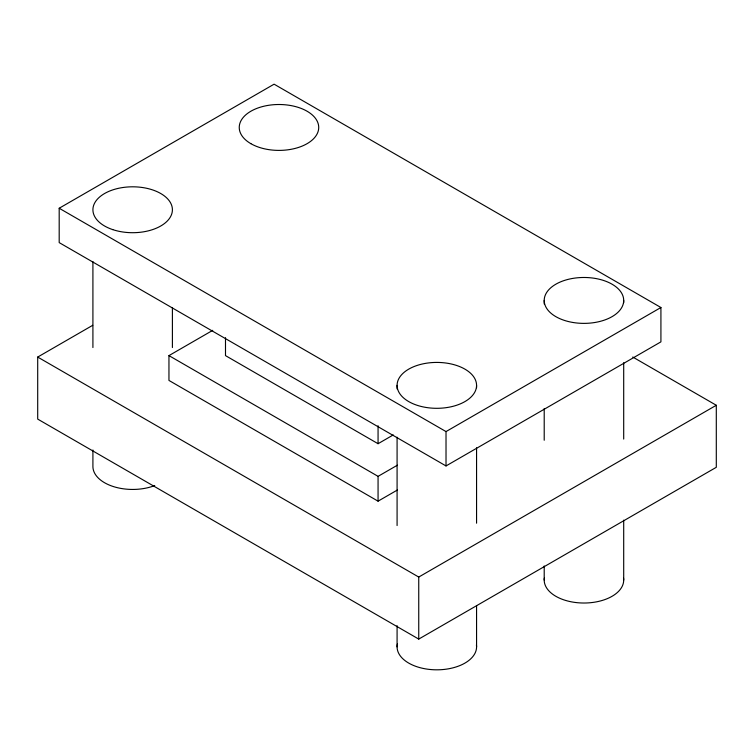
<?xml version="1.0" encoding="UTF-8"?>
<svg xmlns="http://www.w3.org/2000/svg" width="754" height="754" viewBox="0 0 754 754"><rect width="100%" height="100%" fill="white"/><g stroke="black" fill="none" stroke-linecap="round" stroke-linejoin="round"><path stroke-width="1.13" d="M59.189 208.245L274.098 84.175L660.919 307.509L660.919 341.864L446.019 465.944L59.189 242.609L59.189 208.245L446.019 431.58L660.919 307.509M632.757 357.028L716.3 405.266L716.3 467.301L418.743 639.09L37.7 419.101L37.7 357.066L92.733 325.294M397.415 489.996L378.065 501.165L168.953 380.431L168.953 355.615L212.732 330.337M225.493 337.651L225.493 355.615L378.065 443.71L393.249 434.945M168.953 355.615L378.065 476.349L397.415 465.18M37.7 357.066L418.743 577.055L716.3 405.266M623.699 300.422A39.745 22.95 0 0 1 564.077 320.299A39.745 22.95 0 0 1 564.077 280.554A39.745 22.95 0 0 1 623.699 300.422L623.699 302.778M623.699 362.702L623.699 439.073M623.699 520.147L623.699 580.071M544.209 300.422L544.209 303.947M544.209 408.527L544.209 440.251M544.209 565.971L544.209 580.071M476.566 385.369A39.745 22.95 0 0 1 416.953 405.237A39.745 22.95 0 0 1 416.953 365.492A39.745 22.95 0 0 1 476.566 385.369L476.566 387.726M476.566 447.801L476.566 523.191M476.566 605.651L476.566 646.875M446.019 431.58L446.019 465.944M418.743 577.055L418.743 639.09M397.085 385.369L397.085 388.904M397.085 437.197L397.085 525.547M397.085 625.679L397.085 646.875M378.065 425.746L378.065 443.71M378.065 476.349L378.065 501.165M172.402 307.509L172.402 347.547M92.912 261.572L92.912 347.547M92.912 450.006L92.912 466.5A39.745 22.95 0 0 0 113.92 486.735A39.745 22.95 0 0 0 154.73 485.576M623.549 578.073A39.745 22.95 0 0 1 583.954 603.021A39.745 22.95 0 0 1 544.36 578.073M476.424 644.887A39.745 22.95 0 0 1 435.953 669.816A39.745 22.95 0 0 1 397.424 643.888M112.78 229.631A39.745 22.95 0 0 0 172.402 209.753A39.745 22.95 0 0 0 112.78 189.885A39.745 22.95 0 0 0 112.78 229.631M250.875 143.675A39.745 22.95 0 0 0 317.368 133.392A39.745 22.95 0 0 0 268.697 105.287A39.745 22.95 0 0 0 250.875 143.675"/></g></svg>
